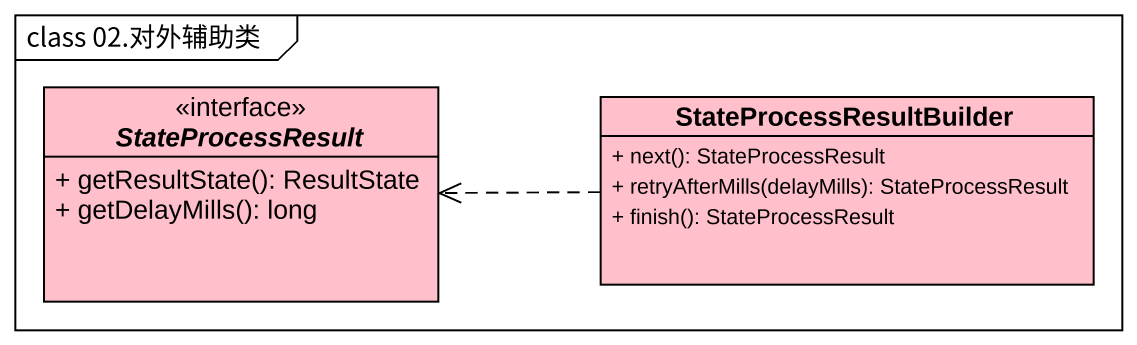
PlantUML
@startuml
mainframe class 02.对外辅助类
hide circle
hide empty members
skinparam classAttributeIconSize 0
interface StateProcessResult <<interface>> #FFC0CB {
  + getResultState(): ResultState
  + getDelayMills(): long
}
class StateProcessResultBuilder #FFC0CB {
  + next(): StateProcessResult
  + retryAfterMills(delayMills): StateProcessResult
  + finish(): StateProcessResult
}
StateProcessResultBuilder .left.> StateProcessResult
@enduml
